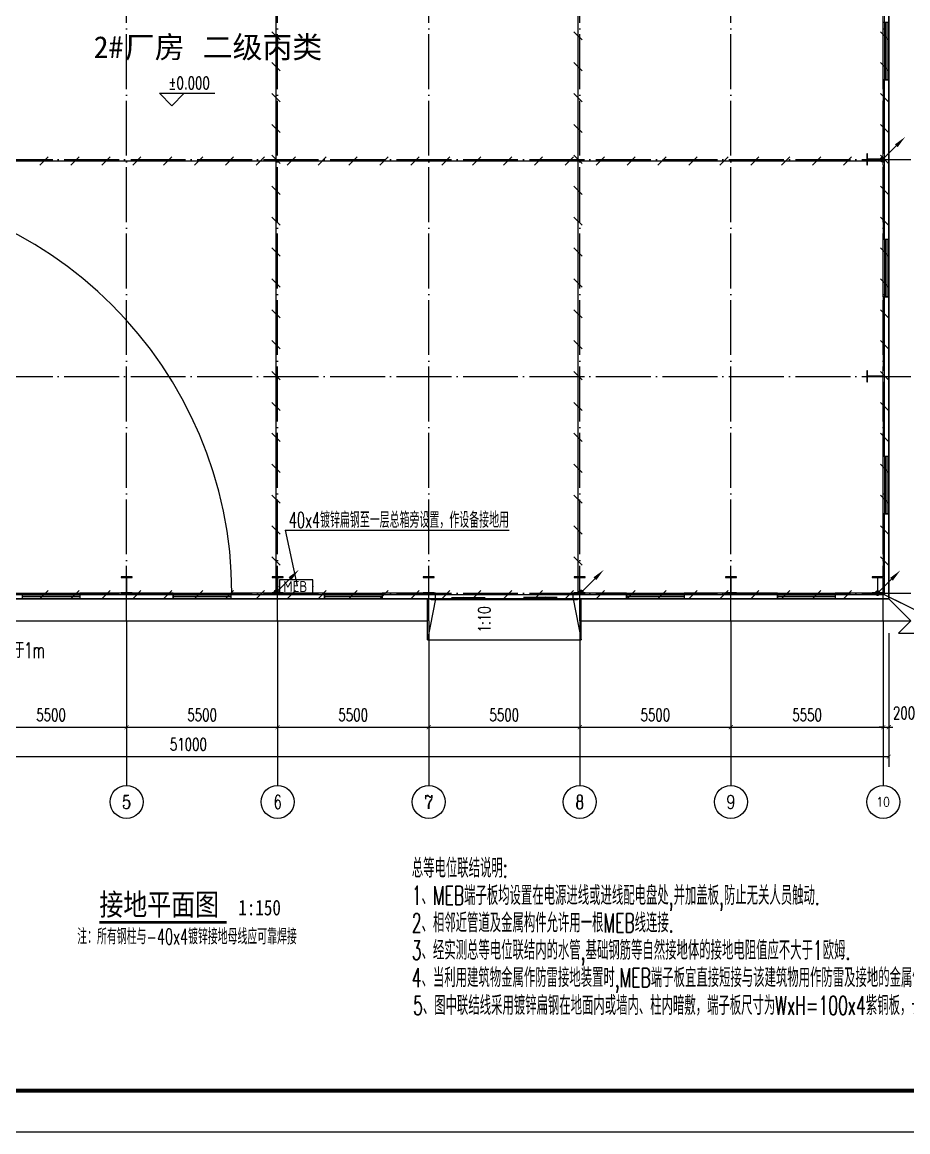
# Model space of a CAD drawing. Extents: x 1162612 to 1711260, y -157368 to 197905.
# Drawn here: x 1645139 to 1677381, y -89475 to -49062 of the extents above; entities that cross this region are included whole.
import ezdxf
from ezdxf.enums import TextEntityAlignment as Align

# ---------------------------------------------------------------- set-up
doc = ezdxf.new("R2010")
doc.units = 0
doc.header["$LTSCALE"] = 1000
doc.header["$MEASUREMENT"] = 0
for name, pattern in [('CENTER2', [1.14, 0.75, -0.13, 0.13, -0.13]), ('CONTINOUS', [0]), ('DOTE', [2.42, 2, -0.2, 0.02, -0.2])]:
    doc.linetypes.add(name, pattern=pattern)
doc.layers.get('0').update_dxf_attribs({"linetype": 'CONTINUOUS'})
doc.layers.get('DEFPOINTS').update_dxf_attribs({"linetype": 'CONTINUOUS'})
for name, color, linetype in [('AXIS', 3, 'CONTINUOUS'), ('AXIS_TEXT', 7, 'CONTINUOUS'), ('COLUMN', 99, 'CONTINUOUS'), ('DIM_ELEV', 3, 'CONTINUOUS'), ('DIM_SYMB', 3, 'CONTINUOUS'), ('DOTE', 1, 'DOTE'), ('EQUIP-箱柜', 3, 'CONTINUOUS'), ('GROUND', 2, 'CONTINUOUS'), ('LWIRE', 4, 'CONTINUOUS'), ('PUB_TEXT', 7, 'CONTINUOUS'), ('PUB_TITLE', 4, 'CONTINUOUS'), ('SHTLN', 4, 'CONTINUOUS'), ('STAIR', 2, 'CONTINUOUS'), ('TEL_LEAD', 3, 'CONTINUOUS'), ('TEL_SYMB', 3, 'CONTINUOUS'), ('TEL_TEXT', 7, 'CONTINUOUS'), ('WALL', 9, 'CONTINUOUS'), ('WINDOW', 99, 'CONTINUOUS'), ('WIRE-接地', 4, 'CONTINUOUS'), ('WIRE-照明', 1, 'CONTINUOUS')]:
    doc.layers.add(name, color=color, linetype=linetype)
doc.styles.add('_TCH_AXIS', font='COMPLEX', dxfattribs={"bigfont": 'GBCBIG'})
doc.styles.add('_TCH_DIM', font='SIMPLEX', dxfattribs={"bigfont": 'GBCBIG'})
doc.styles.add('_TCH_DYN', font='')
doc.styles.add('COMPLEX', font='COMPLEX')
doc.styles.add('DIM_FONT', font='SIMPLEX', dxfattribs={"width": 0.7, "bigfont": 'GBCBIG'})
doc.styles.get("Standard").update_dxf_attribs({"font": 'gbenor.shx', "bigfont": 'gbcbig.shx'})
doc.styles.add('STY53', font='COMPLEX', dxfattribs={"width": 0.6, "bigfont": 'HZTXT'})
doc.styles.add('新宋体', font='', dxfattribs={"width": 0.8})
doc.styles.get('_TCH_DYN').set_extended_font_data('SimSun')
doc.styles.get('新宋体').set_extended_font_data('NSimSun')
doc.dimstyles.new('DIMN150', dxfattribs={"dimscale": 1.5, "dimtxt": 300, "dimasz": 100, "dimexe": 250, "dimexo": 300, "dimgap": 150, "dimtad": 1, "dimdec": 0, "dimzin": 0, "dimtxsty": 'DIM_FONT', "dimblk": 'ARCHTICK', "dimcen": 0.09, "dimclrt": 7, "dimazin": 3, "dimtfac": 1, "dimtdec": 0, "dimtix": 1, "dimtmove": 0, "dimatfit": 3, "dimtolj": 1, "dimtzin": 0})

# ---------------------------------------------------------------- blocks, each defined once
blk = doc.blocks.new('$TELECSYS$00000008')
blk.add_line((0.4, 0.4), (-0.4, -0.4))
blk = doc.blocks.new('$EQUIP$00002700')
for p, q in [((-0.75, 0.6), (-0.75, 0)), ((0.75, 0.6), (-0.75, 0.6)), ((0.75, 0), (0.75, 0.6)), ((-0.75, 0), (0.75, 0))]:
    blk.add_line(p, q)
at = {"const_width": 0.04}
blk.add_lwpolyline([(-0.75, 0.6), (-0.75, 0), (0.75, 0), (0.75, 0.6), (-0.75, 0.6), (-0.75, 0)], dxfattribs=at)
for p in [(0, 0.6), (-0.75, 0.3), (0, 0), (0.75, 0.3)]:
    blk.add_point(p)
at = {"color": 7}
blk.add_attdef('$TEXT$', text='', height=0.5, dxfattribs=at).set_placement((0, 0.3), align=Align.MIDDLE_CENTER)
blk = doc.blocks.new('$TELECSYS$00000079')
for p, q in [((0.7, 0.7), (0, 0)), ((0.104, 0.104), (0.104, 0.104)), ((-0.104, -0.104), (-0.104, -0.104))]:
    blk.add_line(p, q)
at = {"const_width": 0.142}
blk.add_lwpolyline([(-0.071, 0, 1), (0.071, 0, 1)], format="xyb", close=True, dxfattribs=at)
blk.add_solid([(0.63, 0.77), (0.77, 0.63), (1.15, 1.15)])
at = {"width": 0.8, "flags": 9}
blk.add_attdef('A', (0, 0), '', height=0.00002, dxfattribs=at)
blk = doc.blocks.new('$TCHSYS$WIN2D')
for p, q in [((-0.5, 0.5), (0.5, 0.5)), ((-0.5, 0.5), (-0.5, -0.5)), ((0.5, 0.5), (0.5, -0.5)), ((0.5, 0.167), (-0.5, 0.167)), ((0.5, -0.167), (-0.5, -0.167)), ((-0.5, -0.5), (0.5, -0.5))]:
    blk.add_line(p, q)
blk = doc.blocks.new('$DORLIB2D$00000130')
at = {"color": 0, "linetype": 'CONTINUOUS'}
for p, q in [((-0.5333, 0.6601), (-0.5333, 0.5127)), ((0, 0.6601), (-0.5333, 0.6601)), ((0, 0.5127), (0, 0.6601)), ((0.5333, 0.6601), (0, 0.6601)), ((0.5333, 0.6601), (0.5333, 0.5127)), ((0, 0.5127), (-0.5333, 0.5127)), ((0.5333, 0.5127), (0, 0.5127)), ((-0.3853, 0.2694), (-0.1396, 0.2694)), ((-0.3853, 0.2694), (-0.2999, 0.2144)), ((-0.2999, 0.2144), (-0.2999, 0.2694)), ((0.3853, 0.2694), (0.1396, 0.2694)), ((0.2999, 0.2144), (0.2999, 0.2694)), ((0.3853, 0.2694), (0.2999, 0.2144))]:
    blk.add_line(p, q, dxfattribs=at)
blk = doc.blocks.new('_AXISO')
blk.add_circle((0, 0), 0.5)
at = {"layer": 'AXIS_TEXT', "style": 'COMPLEX', "width": 1.041667}
blk.add_attdef('A', text='', height=0.56, dxfattribs=at).set_placement((-0.25, -0.28), (0.25, -0.28), align=Align.FIT)
blk = doc.blocks.new('_ARCHTICK')
at = {"color": 0, "linetype": 'BYBLOCK', "const_width": 0.15}
blk.add_lwpolyline([(-0.5, -0.5), (0.5, 0.5)], dxfattribs=at)
blk = doc.blocks.new('*D117')
at = {"layer": 'AXIS', "color": 0}
for p, q in [((1734864, 65727), (1734864, 60852)), ((1785864, 65727), (1785864, 60852)), ((1734864, 61227), (1785864, 61227))]:
    blk.add_line(p, q, dxfattribs=at)
at = {"layer": 'DEFPOINTS', "color": 0}
for p in [(1734864, 66177), (1785864, 66177), (1785864, 61227)]:
    blk.add_point(p, dxfattribs=at)
at = {"layer": 'AXIS', "color": 0, "xscale": 150, "yscale": 150, "zscale": 150, "rotation": 180}
blk.add_blockref('_ARCHTICK', (1734864, 61227), dxfattribs=at)
at = {"layer": 'AXIS', "color": 0, "xscale": 150, "yscale": 150, "zscale": 150}
blk.add_blockref('_ARCHTICK', (1785864, 61227), dxfattribs=at)
at = {"layer": 'AXIS', "color": 7, "insert": (1760364, 61677), "char_height": 450, "attachment_point": 5, "style": 'DIM_FONT'}
blk.add_mtext('\\A1;51000', dxfattribs=at)
blk = doc.blocks.new('*D122')
at = {"layer": 'AXIS', "color": 0}
for p, q in [((1752614, 65727), (1752614, 61924)), ((1758114, 65727), (1758114, 61924)), ((1752614, 62299), (1758114, 62299))]:
    blk.add_line(p, q, dxfattribs=at)
at = {"layer": 'DEFPOINTS', "color": 0}
for p in [(1752614, 66177), (1758114, 66177), (1758114, 62299)]:
    blk.add_point(p, dxfattribs=at)
at = {"layer": 'AXIS', "color": 0, "xscale": 150, "yscale": 150, "zscale": 150, "rotation": 180}
blk.add_blockref('_ARCHTICK', (1752614, 62299), dxfattribs=at)
at = {"layer": 'AXIS', "color": 0, "xscale": 150, "yscale": 150, "zscale": 150}
blk.add_blockref('_ARCHTICK', (1758114, 62299), dxfattribs=at)
at = {"layer": 'AXIS', "color": 7, "insert": (1755364, 62749), "char_height": 450, "attachment_point": 5, "style": 'DIM_FONT'}
blk.add_mtext('\\A1;5500', dxfattribs=at)
blk = doc.blocks.new('*D123')
at = {"layer": 'AXIS', "color": 0}
for p, q in [((1758114, 65727), (1758114, 61924)), ((1763614, 65727), (1763614, 61924)), ((1758114, 62299), (1763614, 62299))]:
    blk.add_line(p, q, dxfattribs=at)
at = {"layer": 'DEFPOINTS', "color": 0}
for p in [(1758114, 66177), (1763614, 66177), (1763614, 62299)]:
    blk.add_point(p, dxfattribs=at)
at = {"layer": 'AXIS', "color": 0, "xscale": 150, "yscale": 150, "zscale": 150, "rotation": 180}
blk.add_blockref('_ARCHTICK', (1758114, 62299), dxfattribs=at)
at = {"layer": 'AXIS', "color": 0, "xscale": 150, "yscale": 150, "zscale": 150}
blk.add_blockref('_ARCHTICK', (1763614, 62299), dxfattribs=at)
at = {"layer": 'AXIS', "color": 7, "insert": (1760864, 62749), "char_height": 450, "attachment_point": 5, "style": 'DIM_FONT'}
blk.add_mtext('\\A1;5500', dxfattribs=at)
blk = doc.blocks.new('*D124')
at = {"layer": 'AXIS', "color": 0}
for p, q in [((1763614, 65727), (1763614, 61924)), ((1769114, 65727), (1769114, 61924)), ((1763614, 62299), (1769114, 62299))]:
    blk.add_line(p, q, dxfattribs=at)
at = {"layer": 'DEFPOINTS', "color": 0}
for p in [(1763614, 66177), (1769114, 66177), (1769114, 62299)]:
    blk.add_point(p, dxfattribs=at)
at = {"layer": 'AXIS', "color": 0, "xscale": 150, "yscale": 150, "zscale": 150, "rotation": 180}
blk.add_blockref('_ARCHTICK', (1763614, 62299), dxfattribs=at)
at = {"layer": 'AXIS', "color": 0, "xscale": 150, "yscale": 150, "zscale": 150}
blk.add_blockref('_ARCHTICK', (1769114, 62299), dxfattribs=at)
at = {"layer": 'AXIS', "color": 7, "insert": (1766364, 62749), "char_height": 450, "attachment_point": 5, "style": 'DIM_FONT'}
blk.add_mtext('\\A1;5500', dxfattribs=at)
blk = doc.blocks.new('*D125')
at = {"layer": 'AXIS', "color": 0}
for p, q in [((1769114, 65727), (1769114, 61924)), ((1774614, 65727), (1774614, 61924)), ((1769114, 62299), (1774614, 62299))]:
    blk.add_line(p, q, dxfattribs=at)
at = {"layer": 'DEFPOINTS', "color": 0}
for p in [(1769114, 66177), (1774614, 66177), (1774614, 62299)]:
    blk.add_point(p, dxfattribs=at)
at = {"layer": 'AXIS', "color": 0, "xscale": 150, "yscale": 150, "zscale": 150, "rotation": 180}
blk.add_blockref('_ARCHTICK', (1769114, 62299), dxfattribs=at)
at = {"layer": 'AXIS', "color": 0, "xscale": 150, "yscale": 150, "zscale": 150}
blk.add_blockref('_ARCHTICK', (1774614, 62299), dxfattribs=at)
at = {"layer": 'AXIS', "color": 7, "insert": (1771864, 62749), "char_height": 450, "attachment_point": 5, "style": 'DIM_FONT'}
blk.add_mtext('\\A1;5500', dxfattribs=at)
blk = doc.blocks.new('*D126')
at = {"layer": 'AXIS', "color": 0}
for p, q in [((1774614, 65727), (1774614, 61924)), ((1780114, 65727), (1780114, 61924)), ((1774614, 62299), (1780114, 62299))]:
    blk.add_line(p, q, dxfattribs=at)
at = {"layer": 'DEFPOINTS', "color": 0}
for p in [(1774614, 66177), (1780114, 66177), (1780114, 62299)]:
    blk.add_point(p, dxfattribs=at)
at = {"layer": 'AXIS', "color": 0, "xscale": 150, "yscale": 150, "zscale": 150, "rotation": 180}
blk.add_blockref('_ARCHTICK', (1774614, 62299), dxfattribs=at)
at = {"layer": 'AXIS', "color": 0, "xscale": 150, "yscale": 150, "zscale": 150}
blk.add_blockref('_ARCHTICK', (1780114, 62299), dxfattribs=at)
at = {"layer": 'AXIS', "color": 7, "insert": (1777364, 62749), "char_height": 450, "attachment_point": 5, "style": 'DIM_FONT'}
blk.add_mtext('\\A1;5500', dxfattribs=at)
blk = doc.blocks.new('*D127')
at = {"layer": 'AXIS', "color": 0}
for p, q in [((1780114, 65727), (1780114, 61924)), ((1785664, 65727), (1785664, 61924)), ((1780114, 62299), (1785664, 62299))]:
    blk.add_line(p, q, dxfattribs=at)
at = {"layer": 'DEFPOINTS', "color": 0}
for p in [(1780114, 66177), (1785664, 66177), (1785664, 62299)]:
    blk.add_point(p, dxfattribs=at)
at = {"layer": 'AXIS', "color": 0, "xscale": 150, "yscale": 150, "zscale": 150, "rotation": 180}
blk.add_blockref('_ARCHTICK', (1780114, 62299), dxfattribs=at)
at = {"layer": 'AXIS', "color": 0, "xscale": 150, "yscale": 150, "zscale": 150}
blk.add_blockref('_ARCHTICK', (1785664, 62299), dxfattribs=at)
at = {"layer": 'AXIS', "color": 7, "insert": (1782889, 62749), "char_height": 450, "attachment_point": 5, "style": 'DIM_FONT'}
blk.add_mtext('\\A1;5550', dxfattribs=at)
blk = doc.blocks.new('*D128')
at = {"layer": 'AXIS', "color": 0}
for p, q in [((1785664, 65727), (1785664, 61924)), ((1785864, 65727), (1785864, 61924)), ((1785664, 62299), (1785514, 62299)), ((1785664, 62299), (1785864, 62299)), ((1785864, 62299), (1786014, 62299))]:
    blk.add_line(p, q, dxfattribs=at)
at = {"layer": 'DEFPOINTS', "color": 0}
for p in [(1785664, 66177), (1785864, 66177), (1785864, 62299)]:
    blk.add_point(p, dxfattribs=at)
at = {"layer": 'AXIS', "color": 0, "xscale": 150, "yscale": 150, "zscale": 150}
blk.add_blockref('_ARCHTICK', (1785664, 62299), dxfattribs=at)
at = {"layer": 'AXIS', "color": 0, "xscale": 150, "yscale": 150, "zscale": 150, "rotation": 180}
blk.add_blockref('_ARCHTICK', (1785864, 62299), dxfattribs=at)
at = {"layer": 'AXIS', "color": 7, "insert": (1786419, 62817), "char_height": 450, "attachment_point": 5, "style": 'DIM_FONT'}
blk.add_mtext('\\A1;200', dxfattribs=at)
blk = doc.blocks.new('D2222')
at = {"color": 8}
blk.add_lwpolyline([(1734864.1, 98976.5), (1785864.1, 98976.5), (1785864.1, 66976.5), (1746864.1, 66976.5), (1746864.1, 82776.5), (1734864.1, 82776.5)], close=True, dxfattribs=at)
blk.add_arc((1747071.4, 67151.8), 14875.3, 0.09508, 90.0282, dxfattribs=at)
at = {"layer": 'AXIS', "color": 8}
for p, q in [((1758114.1, 66176.5), (1758114.1, 60176.5)), ((1763614.1, 66176.5), (1763614.1, 60176.5)), ((1769114.1, 66176.5), (1769114.1, 60176.5)), ((1774614.1, 66176.5), (1774614.1, 60176.5)), ((1780114.1, 66176.5), (1780114.1, 60176.5)), ((1785664.1, 66176.5), (1785664.1, 60176.5))]:
    blk.add_line(p, q, dxfattribs=at)
at = {"layer": 'COLUMN', "color": 8}
for p, q in [((1785086.1, 83176.5), (1785064.1, 83176.5)), ((1785064.1, 83176.5), (1785064.1, 82776.5)), ((1785086.1, 82987.5), (1785086.1, 83176.5)), ((1785091.1, 82982.5), (1785086.1, 82987.5)), ((1785086.1, 82965.5), (1785091.1, 82970.5)), ((1785086.1, 82776.5), (1785086.1, 82965.5)), ((1785637.1, 82982.5), (1785091.1, 82982.5)), ((1785091.1, 82970.5), (1785637.1, 82970.5)), ((1785642.1, 82987.5), (1785637.1, 82982.5)), ((1785637.1, 82970.5), (1785642.1, 82965.5)), ((1785664.1, 83176.5), (1785642.1, 83176.5)), ((1785642.1, 83176.5), (1785642.1, 82987.5)), ((1785642.1, 82965.5), (1785642.1, 82776.5)), ((1785664.1, 82776.5), (1785664.1, 83176.5)), ((1785064.1, 82776.5), (1785086.1, 82776.5)), ((1785642.1, 82776.5), (1785664.1, 82776.5)), ((1785086.1, 75276.5), (1785064.1, 75276.5)), ((1785064.1, 75276.5), (1785064.1, 74876.5)), ((1785086.1, 75087.5), (1785086.1, 75276.5)), ((1785664.1, 75276.5), (1785642.1, 75276.5)), ((1785642.1, 75276.5), (1785642.1, 75087.5)), ((1785664.1, 74876.5), (1785664.1, 75276.5)), ((1785064.1, 74876.5), (1785086.1, 74876.5)), ((1785091.1, 75082.5), (1785086.1, 75087.5)), ((1785086.1, 75065.5), (1785091.1, 75070.5)), ((1785086.1, 74876.5), (1785086.1, 75065.5)), ((1785637.1, 75082.5), (1785091.1, 75082.5)), ((1785091.1, 75070.5), (1785637.1, 75070.5)), ((1785642.1, 75087.5), (1785637.1, 75082.5)), ((1785637.1, 75070.5), (1785642.1, 75065.5)), ((1785642.1, 75065.5), (1785642.1, 74876.5)), ((1785642.1, 74876.5), (1785664.1, 74876.5)), ((1758314.1, 67776.5), (1757914.1, 67776.5)), ((1757914.1, 67776.5), (1757914.1, 67754.5)), ((1757914.1, 67754.5), (1758103.1, 67754.5)), ((1758103.1, 67754.5), (1758108.1, 67749.5)), ((1758108.1, 67749.5), (1758108.1, 67203.5)), ((1758120.1, 67749.5), (1758125.1, 67754.5)), ((1758120.1, 67203.5), (1758120.1, 67749.5)), ((1758125.1, 67754.5), (1758314.1, 67754.5)), ((1758314.1, 67754.5), (1758314.1, 67776.5)), ((1763814.1, 67776.5), (1763414.1, 67776.5)), ((1763414.1, 67776.5), (1763414.1, 67754.5)), ((1763414.1, 67754.5), (1763603.1, 67754.5)), ((1763603.1, 67754.5), (1763608.1, 67749.5)), ((1763608.1, 67749.5), (1763608.1, 67203.5)), ((1763620.1, 67749.5), (1763625.1, 67754.5)), ((1763620.1, 67203.5), (1763620.1, 67749.5)), ((1763625.1, 67754.5), (1763814.1, 67754.5)), ((1763814.1, 67754.5), (1763814.1, 67776.5)), ((1769314.1, 67776.5), (1768914.1, 67776.5)), ((1768914.1, 67776.5), (1768914.1, 67754.5)), ((1768914.1, 67754.5), (1769103.1, 67754.5)), ((1769103.1, 67754.5), (1769108.1, 67749.5)), ((1769108.1, 67749.5), (1769108.1, 67203.5)), ((1769120.1, 67749.5), (1769125.1, 67754.5)), ((1769120.1, 67203.5), (1769120.1, 67749.5)), ((1769125.1, 67754.5), (1769314.1, 67754.5)), ((1769314.1, 67754.5), (1769314.1, 67776.5)), ((1774814.1, 67776.5), (1774414.1, 67776.5)), ((1774414.1, 67776.5), (1774414.1, 67754.5)), ((1774414.1, 67754.5), (1774603.1, 67754.5)), ((1774603.1, 67754.5), (1774608.1, 67749.5)), ((1774608.1, 67749.5), (1774608.1, 67203.5)), ((1774620.1, 67749.5), (1774625.1, 67754.5)), ((1774620.1, 67203.5), (1774620.1, 67749.5)), ((1774625.1, 67754.5), (1774814.1, 67754.5)), ((1774814.1, 67754.5), (1774814.1, 67776.5)), ((1780314.1, 67776.5), (1779914.1, 67776.5)), ((1779914.1, 67776.5), (1779914.1, 67754.5)), ((1779914.1, 67754.5), (1780103.1, 67754.5)), ((1780103.1, 67754.5), (1780108.1, 67749.5)), ((1780108.1, 67749.5), (1780108.1, 67203.5)), ((1780120.1, 67749.5), (1780125.1, 67754.5)), ((1780120.1, 67203.5), (1780120.1, 67749.5)), ((1780125.1, 67754.5), (1780314.1, 67754.5)), ((1780314.1, 67754.5), (1780314.1, 67776.5)), ((1785664.1, 67776.5), (1785264.1, 67776.5)), ((1785264.1, 67776.5), (1785264.1, 67754.5)), ((1785264.1, 67754.5), (1785453.1, 67754.5)), ((1785453.1, 67754.5), (1785458.1, 67749.5)), ((1785458.1, 67749.5), (1785458.1, 67203.5)), ((1785470.1, 67749.5), (1785475.1, 67754.5)), ((1785470.1, 67203.5), (1785470.1, 67749.5)), ((1785475.1, 67754.5), (1785664.1, 67754.5)), ((1785664.1, 67754.5), (1785664.1, 67776.5)), ((1758103.1, 67198.5), (1757914.1, 67198.5)), ((1757914.1, 67198.5), (1757914.1, 67176.5)), ((1757914.1, 67176.5), (1758314.1, 67176.5)), ((1758108.1, 67203.5), (1758103.1, 67198.5)), ((1758125.1, 67198.5), (1758120.1, 67203.5)), ((1758314.1, 67198.5), (1758125.1, 67198.5)), ((1758314.1, 67176.5), (1758314.1, 67198.5)), ((1763603.1, 67198.5), (1763414.1, 67198.5)), ((1763414.1, 67198.5), (1763414.1, 67176.5)), ((1763414.1, 67176.5), (1763814.1, 67176.5)), ((1763608.1, 67203.5), (1763603.1, 67198.5)), ((1763625.1, 67198.5), (1763620.1, 67203.5)), ((1763814.1, 67198.5), (1763625.1, 67198.5)), ((1763814.1, 67176.5), (1763814.1, 67198.5)), ((1769103.1, 67198.5), (1768914.1, 67198.5)), ((1768914.1, 67198.5), (1768914.1, 67176.5)), ((1768914.1, 67176.5), (1769314.1, 67176.5)), ((1769108.1, 67203.5), (1769103.1, 67198.5)), ((1769125.1, 67198.5), (1769120.1, 67203.5)), ((1769314.1, 67198.5), (1769125.1, 67198.5)), ((1769314.1, 67176.5), (1769314.1, 67198.5)), ((1774603.1, 67198.5), (1774414.1, 67198.5)), ((1774414.1, 67198.5), (1774414.1, 67176.5)), ((1774414.1, 67176.5), (1774814.1, 67176.5)), ((1774608.1, 67203.5), (1774603.1, 67198.5)), ((1774625.1, 67198.5), (1774620.1, 67203.5)), ((1774814.1, 67198.5), (1774625.1, 67198.5)), ((1774814.1, 67176.5), (1774814.1, 67198.5)), ((1780103.1, 67198.5), (1779914.1, 67198.5)), ((1779914.1, 67198.5), (1779914.1, 67176.5)), ((1779914.1, 67176.5), (1780314.1, 67176.5)), ((1780108.1, 67203.5), (1780103.1, 67198.5)), ((1780125.1, 67198.5), (1780120.1, 67203.5)), ((1780314.1, 67198.5), (1780125.1, 67198.5)), ((1780314.1, 67176.5), (1780314.1, 67198.5)), ((1785453.1, 67198.5), (1785264.1, 67198.5)), ((1785264.1, 67198.5), (1785264.1, 67176.5)), ((1785264.1, 67176.5), (1785664.1, 67176.5)), ((1785458.1, 67203.5), (1785453.1, 67198.5)), ((1785475.1, 67198.5), (1785470.1, 67203.5)), ((1785664.1, 67198.5), (1785475.1, 67198.5)), ((1785664.1, 67176.5), (1785664.1, 67198.5))]:
    blk.add_line(p, q, dxfattribs=at)
at = {"layer": 'DIM_ELEV', "color": 8}
for p, q in [((1759758.5, 84935.6), (1759308.5, 85385.6)), ((1759308.5, 85385.6), (1761328.3, 85385.6)), ((1759758.5, 84935.6), (1760208.5, 85385.6)), ((1786664.1, 66176.5), (1786214.1, 65726.5)), ((1786214.1, 65726.5), (1788623.2, 65726.5))]:
    blk.add_line(p, q, dxfattribs=at)
at = {"layer": 'DIM_SYMB', "color": 8}
blk.add_lwpolyline([(1771515.4, 66819.8, 0, 0, 0), (1771515.4, 66055.3, 120, 0, 0), (1771515.4, 65605.3, 0, 0, 0)], format="xyseb", dxfattribs=at)
at = {"layer": 'DOTE', "color": 8}
for p, q in [((1758114.1, 66176.5), (1758114.1, 99776.5)), ((1763614.1, 66176.5), (1763614.1, 99776.5)), ((1769114.1, 66176.5), (1769114.1, 99776.5)), ((1774614.1, 66176.5), (1774614.1, 99776.5)), ((1780114.1, 66176.5), (1780114.1, 99776.5)), ((1785664.1, 66176.5), (1785664.1, 99776.5)), ((1734064.1, 82976.5), (1786664.1, 82976.5)), ((1734064.1, 75076.5), (1786664.1, 75076.5)), ((1734064.1, 67176.5), (1786664.1, 67176.5))]:
    blk.add_line(p, q, dxfattribs=at)
at = {"layer": 'GROUND', "color": 8}
for p, q in [((1785864.1, 66976.5), (1785864.1, 98976.5)), ((1746864.1, 66976.5), (1769066.9, 66976.5)), ((1774666.9, 66976.5), (1785864.1, 66976.5)), ((1785864.1, 66976.5), (1786664.1, 66176.5)), ((1746064.1, 66176.5), (1769066.9, 66176.5)), ((1774666.9, 66176.5), (1786664.1, 66176.5))]:
    blk.add_line(p, q, dxfattribs=at)
at = {"layer": 'STAIR', "color": 8}
for p, q in [((1769066.9, 65477.8), (1769066.9, 66977.8)), ((1769066.9, 66977.8), (1774666.9, 66977.8)), ((1769366.9, 66977.8), (1769066.9, 65477.8)), ((1774366.9, 66977.8), (1774666.9, 65477.8)), ((1774666.9, 65477.8), (1774666.9, 66977.8)), ((1769066.9, 65477.8), (1774666.9, 65477.8))]:
    blk.add_line(p, q, dxfattribs=at)
at = {"layer": 'WALL', "color": 8}
for p, q in [((1785864.1, 85876.5), (1785664.1, 85876.5)), ((1785664.1, 85876.5), (1785664.1, 83176.5)), ((1785864.1, 82976.5), (1785864.1, 85876.5)), ((1785864.1, 80076.5), (1785864.1, 82976.5)), ((1785664.1, 82776.5), (1785664.1, 80076.5)), ((1785664.1, 80076.5), (1785864.1, 80076.5)), ((1785864.1, 77976.5), (1785664.1, 77976.5)), ((1785664.1, 77976.5), (1785664.1, 75276.5)), ((1785864.1, 75076.5), (1785864.1, 77976.5)), ((1785664.1, 74876.5), (1785664.1, 72176.5)), ((1785864.1, 72176.5), (1785864.1, 75076.5)), ((1785664.1, 72176.5), (1785864.1, 72176.5)), ((1785864.1, 70076.5), (1785664.1, 70076.5)), ((1785664.1, 70076.5), (1785664.1, 67776.5)), ((1785864.1, 66976.5), (1785864.1, 70076.5)), ((1785664.1, 67754.5), (1785664.1, 67198.5)), ((1757914.1, 67176.5), (1756414.1, 67176.5)), ((1756414.1, 67176.5), (1756414.1, 66976.5)), ((1759814.1, 67176.5), (1758314.1, 67176.5)), ((1759814.1, 66976.5), (1759814.1, 67176.5)), ((1763414.1, 67176.5), (1761914.1, 67176.5)), ((1761914.1, 67176.5), (1761914.1, 66976.5)), ((1765314.1, 67176.5), (1763814.1, 67176.5)), ((1765314.1, 66976.5), (1765314.1, 67176.5)), ((1768914.1, 67176.5), (1767414.1, 67176.5)), ((1767414.1, 67176.5), (1767414.1, 66976.5)), ((1769364.5, 67176.5), (1769314.1, 67176.5)), ((1769364.5, 66976.5), (1769364.5, 67176.5)), ((1774414.1, 67176.5), (1774364.5, 67176.5)), ((1774364.5, 67176.5), (1774364.5, 66976.5)), ((1776314.1, 67176.5), (1774814.1, 67176.5)), ((1776314.1, 66976.5), (1776314.1, 67176.5)), ((1779914.1, 67176.5), (1778414.1, 67176.5)), ((1778414.1, 67176.5), (1778414.1, 66976.5)), ((1781814.1, 67176.5), (1780314.1, 67176.5)), ((1781814.1, 66976.5), (1781814.1, 67176.5)), ((1785264.1, 67176.5), (1783914.1, 67176.5)), ((1783914.1, 67176.5), (1783914.1, 66976.5)), ((1756414.1, 66976.5), (1758108.1, 66976.5)), ((1758108.1, 66976.5), (1759814.1, 66976.5)), ((1761914.1, 66976.5), (1763620.1, 66976.5)), ((1763620.1, 66976.5), (1765314.1, 66976.5)), ((1767414.1, 66976.5), (1769114.1, 66976.5)), ((1769114.1, 66976.5), (1769364.5, 66976.5)), ((1774364.5, 66976.5), (1774608.1, 66976.5)), ((1774608.1, 66976.5), (1776314.1, 66976.5)), ((1778414.1, 66976.5), (1780108.1, 66976.5)), ((1780108.1, 66976.5), (1781814.1, 66976.5)), ((1783914.1, 66976.5), (1785864.1, 66976.5))]:
    blk.add_line(p, q, dxfattribs=at)
at = {"layer": 'AXIS', "color": 8}
ref = blk.add_blockref('_AXISO', (1758114.1, 59576.5), dxfattribs=dict(at, xscale=1200, yscale=1200, zscale=1200))
ref.add_attrib('A', '5', dxfattribs={"layer": 'AXIS_TEXT', "color": 8, "height": 493.2, "style": '_TCH_AXIS'}).set_placement((1757949.7, 59329.9), (1758278.5, 59329.9), align=Align.FIT)
ref = blk.add_blockref('_AXISO', (1763614.1, 59576.5), dxfattribs=dict(at, xscale=1200, yscale=1200, zscale=1200))
ref.add_attrib('A', '6', dxfattribs={"layer": 'AXIS_TEXT', "color": 8, "height": 506.1, "style": '_TCH_AXIS', "width": 0.928571}).set_placement((1763457.5, 59323.5), (1763770.8, 59323.5), align=Align.FIT)
ref = blk.add_blockref('_AXISO', (1769114.1, 59576.5), dxfattribs=dict(at, xscale=1200, yscale=1200, zscale=1200))
ref.add_attrib('A', '7', dxfattribs={"layer": 'AXIS_TEXT', "color": 8, "height": 493.2, "style": '_TCH_AXIS'}).set_placement((1768949.7, 59329.9), (1769278.5, 59329.9), align=Align.FIT)
ref = blk.add_blockref('_AXISO', (1774614.1, 59576.5), dxfattribs=dict(at, xscale=1200, yscale=1200, zscale=1200))
ref.add_attrib('A', '8', dxfattribs={"layer": 'AXIS_TEXT', "color": 8, "height": 493.2, "style": '_TCH_AXIS'}).set_placement((1774449.7, 59329.9), (1774778.5, 59329.9), align=Align.FIT)
ref = blk.add_blockref('_AXISO', (1780114.1, 59576.5), dxfattribs=dict(at, xscale=1200, yscale=1200, zscale=1200))
ref.add_attrib('A', '9', dxfattribs={"layer": 'AXIS_TEXT', "color": 8, "height": 506.1, "style": '_TCH_AXIS', "width": 0.928571}).set_placement((1779957.5, 59323.5), (1780270.8, 59323.5), align=Align.FIT)
ref = blk.add_blockref('_AXISO', (1785664.1, 59576.5), dxfattribs=dict(at, xscale=1200, yscale=1200, zscale=1200))
ref.add_attrib('A', '10', dxfattribs={"layer": 'AXIS_TEXT', "color": 8, "height": 340.8, "style": '_TCH_AXIS', "width": 1.034483}).set_placement((1785420.7, 59406.1), (1785907.5, 59406.1), align=Align.FIT)
at = {"layer": 'WINDOW', "color": 8, "xscale": 2100, "yscale": 200, "zscale": 2100, "rotation": 90}
for p in [(1785764.1, 86926.5), (1785764.1, 79026.5), (1785764.1, 71126.5)]:
    blk.add_blockref('$TCHSYS$WIN2D', p, dxfattribs=at)
at = {"layer": 'WINDOW', "color": 8}
for name, p, xscale, yscale, zscale in [('$TCHSYS$WIN2D', (1755364.1, 67076.5), 2100, 200, 2100), ('$TCHSYS$WIN2D', (1760864.1, 67076.5), 2100, 200, 2100), ('$TCHSYS$WIN2D', (1766364.1, 67076.5), 2100, 200, 2100), ('$TCHSYS$WIN2D', (1777364.1, 67076.5), 2100, 200, 2100), ('$TCHSYS$WIN2D', (1782864.1, 67076.5), 2100, 200, 2100), ('$DORLIB2D$00000130', (1771864.5, 67076.5), 5000, -200, 5000)]:
    blk.add_blockref(name, p, dxfattribs=dict(at, xscale=xscale, yscale=yscale, zscale=zscale))
at = {"layer": 'PUB_TEXT', "color": 8, "style": '_TCH_DYN'}
for s, p in [('2#', (1756916.2, 86670.2)), ('厂房', (1758050.4, 86670.2)), ('二级丙类', (1760885.8, 86670.2))]:
    blk.add_text(s, height=797.47, dxfattribs=at).set_placement(p)
at = {"layer": 'PUB_TEXT', "color": 7, "style": '_TCH_DIM', "width": 0.705882}
blk.add_text('%%P0.000', height=446.25, dxfattribs=at).set_placement((1759633.3, 85543.1))
at = {"layer": 'PUB_TEXT', "color": 8, "style": '_TCH_DIM', "width": 0.705882}
blk.add_text('1:10', height=446.25, rotation=90, dxfattribs=at).set_placement((1771357.9, 65755))
at = {"layer": 'AXIS', "color": 8}
for p1, p2, distance, picture, middle in [((1734864.1, 66176.5), (1785864.1, 66176.5), -4950, '*D117', (1760364.1, 61676.5)), ((1752614.1, 66176.5), (1758114.1, 66176.5), -3877.2, '*D122', (1755364.1, 62749.3)), ((1758114.1, 66176.5), (1763614.1, 66176.5), -3877.2, '*D123', (1760864.1, 62749.3)), ((1763614.1, 66176.5), (1769114.1, 66176.5), -3877.2, '*D124', (1766364.1, 62749.3)), ((1769114.1, 66176.5), (1774614.1, 66176.5), -3877.2, '*D125', (1771864.1, 62749.3)), ((1774614.1, 66176.5), (1780114.1, 66176.5), -3877.2, '*D126', (1777364.1, 62749.3)), ((1780114.1, 66176.5), (1785664.1, 66176.5), -3877.2, '*D127', (1782889.1, 62749.3))]:
    dim = blk.add_aligned_dim(p1=p1, p2=p2, distance=distance, dimstyle='DIMN150', dxfattribs=at)
    dim.commit()
    dim.dimension.update_dxf_attribs({"geometry": picture, "text_midpoint": middle})
dim = blk.add_linear_dim(base=(1785864.1, 62299.3), p1=(1785664.1, 66176.5), p2=(1785864.1, 66176.5), angle=0, dimstyle='DIMN150', dxfattribs=at)
dim.commit()
dim.dimension.update_dxf_attribs({"geometry": '*D128', "text_midpoint": (1786419.1, 62816.8), "dimtype": 161})

msp = doc.modelspace()

# ---------------------------------------------------------------- linework, layer by layer
at = {"layer": 'PUB_TITLE'}
msp.add_lwpolyline([(1604543, -89475), (1693643, -89475), (1693643, -26475), (1604543, -26475)], close=True, dxfattribs=at)
at = {"layer": 'PUB_TITLE', "const_width": 150}
msp.add_lwpolyline([(1608293, -87975), (1692143, -87975), (1692143, -27975), (1608293, -27975)], close=True, dxfattribs=at)
at = {"layer": 'TEL_LEAD'}
for q in [(1662872, -67567), (1655151, -69591)]:
    msp.add_line((1654707, -67567), q, dxfattribs=at)
at = {"layer": 'TEL_SYMB', "color": 1, "const_width": 105}
msp.add_lwpolyline([(1647951, -81847), (1652588, -81847)], dxfattribs=at)
at = {"layer": 'WIRE-接地', "linetype": 'CENTER2', "const_width": 45}
for points in [[(1625848, -38201), (1676533, -38202), (1676533, -69916), (1637840, -69916), (1637840, -54116), (1625848, -54116), (1625848, -38201)], [(1654377, -69916), (1654377, -38201)], [(1665377, -38201), (1665377, -69916)], [(1637840, -54116), (1676533, -54116)], [(1678206, -70741), (1676533, -69916)]]:
    msp.add_lwpolyline(points, dxfattribs=at)

# ---------------------------------------------------------------- block references
msp.add_blockref('D2222', (-109175, -137039))
at = {"layer": 'EQUIP-箱柜', "linetype": 'CONTINOUS'}
ref = msp.add_blockref('$EQUIP$00002700', (1655114, -69862), dxfattribs=dict(at, xscale=808.7040000001434, yscale=808.7039999997942, zscale=808.704))
ref.add_attrib('$TEXT$', 'MEB', dxfattribs={"layer": '0', "color": 7, "height": 404.4}).set_placement((1655083, -69617), align=Align.MIDDLE_CENTER)
at = {"layer": 'LWIRE', "xscale": 720, "yscale": 720, "zscale": 720}
for p in [(1676459, -54067), (1654387, -69829), (1665486, -69834), (1676281, -69856)]:
    msp.add_blockref('$TELECSYS$00000079', p, dxfattribs=at)
at = {"layer": 'SHTLN', "xscale": 375, "yscale": 375, "zscale": 375}
for p, rotation in [((1654377, -49558), 89.99945106382023), ((1665377, -49558), 270), ((1676533, -49559), 270), ((1654377, -50683), 89.99945106382023), ((1665377, -50683), 270), ((1676533, -50684), 270), ((1654377, -51808), 89.99945106382023), ((1665377, -51808), 270), ((1676533, -51809), 270), ((1654377, -52933), 89.99945106382023), ((1665377, -52933), 270), ((1676533, -52934), 270), ((1654377, -54058), 89.99945106382023), ((1665377, -54058), 270), ((1676533, -54059), 270), ((1654377, -55183), 89.99945106382023), ((1665377, -55183), 270), ((1676533, -55184), 270), ((1654377, -56308), 89.99945106382023), ((1665377, -56308), 270), ((1676533, -56309), 270), ((1654377, -57433), 89.99945106382023), ((1665377, -57433), 270), ((1676533, -57434), 270), ((1654377, -58558), 89.99945106382023), ((1665377, -58558), 270), ((1676533, -58559), 270), ((1654377, -59683), 89.99945106382023), ((1665377, -59683), 270), ((1676533, -59684), 270), ((1654377, -60808), 89.99945106382023), ((1665377, -60808), 270), ((1676533, -60809), 270), ((1654377, -61933), 89.99945106382023), ((1665377, -61933), 270), ((1676533, -61934), 270), ((1654377, -63058), 89.99945106382023), ((1665377, -63058), 270), ((1676533, -63059), 270), ((1654377, -64183), 89.99945106382023), ((1665377, -64183), 270), ((1676533, -64184), 270), ((1654377, -65308), 89.99945106382023), ((1665377, -65308), 270), ((1676533, -65309), 270), ((1654377, -66433), 89.99945106382023), ((1665377, -66433), 270), ((1676533, -66434), 270), ((1654377, -67558), 89.99945106382023), ((1665377, -67558), 270), ((1676533, -67559), 270), ((1654377, -68683), 89.99945106382023), ((1665377, -68683), 270), ((1676533, -68684), 270), ((1645936, -69916), 180), ((1647061, -69916), 180), ((1648186, -69916), 180), ((1649311, -69916), 180), ((1650436, -69916), 180), ((1651561, -69916), 180), ((1652686, -69916), 180), ((1653811, -69916), 180), ((1654936, -69916), 180), ((1656061, -69916), 180), ((1657186, -69916), 180), ((1658311, -69916), 180), ((1659436, -69916), 180), ((1660561, -69916), 180), ((1661686, -69916), 180), ((1662811, -69916), 180), ((1663936, -69916), 180), ((1665061, -69916), 180), ((1666186, -69916), 180), ((1667311, -69916), 180), ((1668436, -69916), 180), ((1669561, -69916), 180), ((1670686, -69916), 180), ((1671811, -69916), 180), ((1672936, -69916), 180), ((1674061, -69916), 180), ((1675186, -69916), 180)]:
    msp.add_blockref('$TELECSYS$00000008', p, dxfattribs=dict(at, rotation=rotation))
for p in [(1645936, -54116), (1647061, -54116), (1648186, -54116), (1649311, -54116), (1650436, -54116), (1651561, -54116), (1652686, -54116), (1653811, -54116), (1654936, -54116), (1656061, -54116), (1657186, -54116), (1658311, -54116), (1659436, -54116), (1660561, -54116), (1661686, -54116), (1662811, -54116), (1663936, -54116), (1665061, -54116), (1666186, -54116), (1667311, -54116), (1668436, -54116), (1669561, -54116), (1670686, -54116), (1671811, -54116), (1672936, -54116), (1674061, -54116), (1675186, -54116)]:
    msp.add_blockref('$TELECSYS$00000008', p, dxfattribs=at)

# ---------------------------------------------------------------- texts
at = {"layer": 'PUB_TEXT', "color": 3, "ltscale": 10, "style": 'STY53', "width": 0.6}
msp.add_text('注：所有钢柱与-40x4镀锌接地母线应可靠焊接', height=571.54, dxfattribs=at).set_placement((1647142, -82650))
at = {"layer": 'TEL_TEXT', "color": 1, "style": '新宋体', "width": 0.8}
for s, height, p in [('接地平面图', 797.5, (1647951, -81593)), ('1:150', 569.6, (1653008, -81593))]:
    msp.add_text(s, height=height, dxfattribs=at).set_placement(p)
at = {"layer": 'WIRE-照明', "color": 3, "linetype": 'CONTINUOUS', "style": 'STY53', "width": 0.6}
for s, height, p in [('40x4镀锌扁钢至一层总箱旁设置，作设备接地用', 574.8, (1654843, -67480)), ('40x4热镀锌扁钢引出作增打接地极之用，长度大于1m', 574.8, (1636839, -72224)), ('总等电位联结说明:', 689.8, (1659324, -80216)), ('1、MEB端子板均设置在电源进线或进线配电盘处,并加盖板,防止无关人员触动.', 689.76, (1659324, -81213)), ('2、相邻近管道及金属构件允许用一根MEB线连接.', 689.76, (1659324, -82211)), ('3、经实测总等电位联结内的水管,基础钢筋等自然接地体的接地电阻值应不大于1欧姆.', 689.76, (1659324, -83209)), ('4、当利用建筑物金属作防雷接地装置时,MEB端子板宜直接短接与该建筑物用作防雷及接地的金属体焊接连通.', 689.76, (1659324, -84207)), ('5、图中联结线采用镀锌扁钢在地面内或墙内、柱内暗敷，端子板尺寸为WxH=100x4紫铜板，长度由联结数量决定.', 689.76, (1659371, -85219))]:
    msp.add_text(s, height=height, dxfattribs=at).set_placement(p)

doc.saveas('drawing.dxf')
